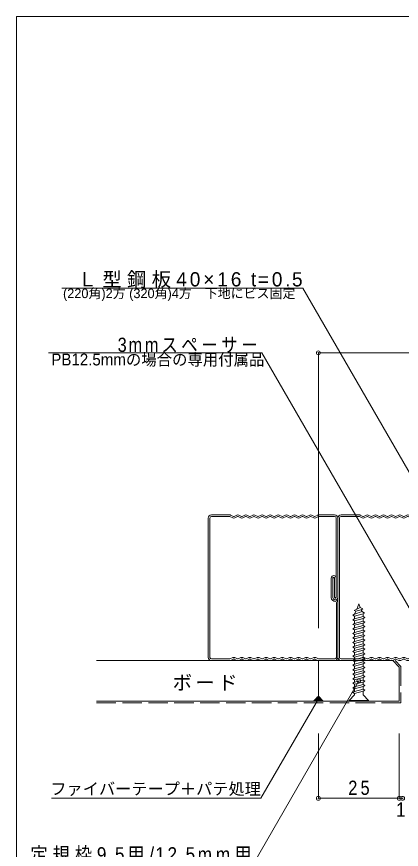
# Model space of a CAD drawing. Units: millimetres on the paper, enlarged 3 times, with parts at other scales. Extents: x -423 to 423, y -292 to 292.
# Drawn here: x -423 to -244.8, y -93 to 292.5 of the extents above; entities that cross this region are included whole.
import ezdxf
from ezdxf.enums import TextEntityAlignment as Align

# ---------------------------------------------------------------- set-up
doc = ezdxf.new("R2010")
doc.units = ezdxf.units.MM
doc.header["$LTSCALE"] = 3
doc.header["$PDMODE"] = 32
doc.header["$PDSIZE"] = 1.8
doc.linetypes.add('DASHED3', pattern=[4, 3, -1])
for name, color, linetype, lineweight in [('3-9_他製品', 7, 'Continuous', 9), ('4-0_ＫＢ製品', 2, 'Continuous', 9), ('4-1_躯体', 3, 'Continuous', 9), ('4-2_ハッチ', 7, 'Continuous', 9), ('4-3_寸法', 4, 'Continuous', 9), ('4-4_引出線字', 4, 'Continuous', 9), ('4-8_他製品', 7, 'Continuous', 9), ('F-0_図面枠', 5, 'Continuous', 9)]:
    doc.layers.add(name, color=color, linetype=linetype, lineweight=lineweight)
doc.layers.add('4-5_文字', color=7, linetype='Continuous')
doc.layers.add('4-F_補助線', color=7, linetype='Continuous')
doc.styles.add('HGｺﾞｼｯｸM', font='')
doc.styles.get('HGｺﾞｼｯｸM').set_extended_font_data('HGｺﾞｼｯｸM')

# ---------------------------------------------------------------- blocks, each defined once
blk = doc.blocks.new('LGS45×40')
at = {"layer": '3-9_他製品'}
for p, q in [((-21.645, -21.395), (-21.645, 21.605)), ((-21.145, -21.395), (-21.145, 21.605)), ((-20.645, 22.605), (-15.028, 22.605)), ((-20.645, 22.105), (-15.028, 22.105)), ((-14.079, 21.674), (-14.941, 22.086)), ((-13.864, 22.125), (-14.726, 22.537)), ((-12.829, 22.537), (-13.691, 22.125)), ((-12.614, 22.086), (-13.476, 21.674)), ((-11.579, 21.674), (-12.441, 22.086)), ((-11.364, 22.125), (-12.226, 22.537)), ((-10.329, 22.537), (-11.191, 22.125)), ((-10.114, 22.086), (-10.976, 21.674)), ((-9.079, 21.674), (-9.941, 22.086)), ((-8.864, 22.125), (-9.726, 22.537)), ((-7.829, 22.537), (-8.691, 22.125)), ((-7.614, 22.086), (-8.476, 21.674)), ((-6.579, 21.674), (-7.441, 22.086)), ((-6.364, 22.125), (-7.226, 22.537)), ((-5.329, 22.537), (-6.191, 22.125)), ((-5.114, 22.086), (-5.976, 21.674)), ((-4.079, 21.674), (-4.941, 22.086)), ((-3.864, 22.125), (-4.726, 22.537)), ((-2.829, 22.537), (-3.691, 22.125)), ((-2.614, 22.086), (-3.476, 21.674)), ((-1.579, 21.674), (-2.441, 22.086)), ((-1.364, 22.125), (-2.226, 22.537)), ((-0.329, 22.537), (-1.191, 22.125)), ((-0.114, 22.086), (-0.976, 21.674)), ((0.921, 21.674), (0.059, 22.086)), ((1.136, 22.125), (0.274, 22.537)), ((2.171, 22.537), (1.309, 22.125)), ((2.386, 22.086), (1.524, 21.674)), ((3.421, 21.674), (2.559, 22.086)), ((3.636, 22.125), (2.774, 22.537)), ((4.671, 22.537), (3.809, 22.125)), ((4.886, 22.086), (4.024, 21.674)), ((5.921, 21.674), (5.059, 22.086)), ((6.136, 22.125), (5.274, 22.537)), ((7.171, 22.537), (6.309, 22.125)), ((7.386, 22.086), (6.524, 21.674)), ((8.421, 21.674), (7.559, 22.086)), ((8.636, 22.125), (7.774, 22.537)), ((9.671, 22.537), (8.809, 22.125)), ((9.886, 22.086), (9.024, 21.674)), ((10.921, 21.674), (10.059, 22.086)), ((11.136, 22.125), (10.274, 22.537)), ((12.171, 22.537), (11.309, 22.125)), ((12.386, 22.086), (11.524, 21.674)), ((12.472, 22.605), (17.355, 22.605)), ((12.472, 22.105), (17.355, 22.105)), ((17.855, 21.605), (17.855, -2.895)), ((18.355, 21.605), (18.355, -2.895)), ((16.355, -2.895), (16.355, 3.105)), ((16.855, -2.895), (16.855, 3.105)), ((17.355, 3.105), (16.855, 3.105)), ((17.355, 3.105), (17.355, -2.895)), ((17.355, -2.895), (17.855, -2.895)), ((17.905, -21.395), (17.905, -4.445)), ((18.355, -4.444), (18.355, -21.395)), ((-15.028, -21.895), (-20.645, -21.895)), ((-20.645, -22.395), (-15.028, -22.395)), ((-14.079, -21.463), (-14.941, -21.875)), ((-13.864, -21.914), (-14.726, -22.326)), ((-12.829, -22.326), (-13.691, -21.914)), ((-12.614, -21.875), (-13.476, -21.463)), ((-11.579, -21.463), (-12.441, -21.875)), ((-11.364, -21.914), (-12.226, -22.326)), ((-10.329, -22.326), (-11.191, -21.914)), ((-10.114, -21.875), (-10.976, -21.463)), ((-9.079, -21.463), (-9.941, -21.875)), ((-8.864, -21.914), (-9.726, -22.326)), ((-7.829, -22.326), (-8.691, -21.914)), ((-7.614, -21.875), (-8.476, -21.463)), ((-6.579, -21.463), (-7.441, -21.875)), ((-6.364, -21.914), (-7.226, -22.326)), ((-5.329, -22.326), (-6.191, -21.914)), ((-5.114, -21.875), (-5.976, -21.463)), ((-4.079, -21.463), (-4.941, -21.875)), ((-3.864, -21.914), (-4.726, -22.326)), ((-2.829, -22.326), (-3.691, -21.914)), ((-2.614, -21.875), (-3.476, -21.463)), ((-1.579, -21.463), (-2.441, -21.875)), ((-1.364, -21.914), (-2.226, -22.326)), ((-0.329, -22.326), (-1.191, -21.914)), ((-0.114, -21.875), (-0.976, -21.463)), ((0.921, -21.463), (0.059, -21.875)), ((1.136, -21.914), (0.274, -22.326)), ((2.171, -22.326), (1.309, -21.914)), ((2.386, -21.875), (1.524, -21.463)), ((3.421, -21.463), (2.559, -21.875)), ((3.636, -21.914), (2.774, -22.326)), ((4.671, -22.326), (3.809, -21.914)), ((4.886, -21.875), (4.024, -21.463)), ((5.921, -21.463), (5.059, -21.875)), ((6.136, -21.914), (5.274, -22.326)), ((7.171, -22.326), (6.309, -21.914)), ((7.386, -21.875), (6.524, -21.463)), ((8.421, -21.463), (7.559, -21.875)), ((8.636, -21.914), (7.774, -22.326)), ((9.671, -22.326), (8.809, -21.914)), ((9.886, -21.875), (9.024, -21.463)), ((10.921, -21.463), (10.059, -21.875)), ((11.136, -21.914), (10.274, -22.326)), ((12.171, -22.326), (11.309, -21.914)), ((12.386, -21.875), (11.524, -21.463)), ((17.405, -21.895), (12.472, -21.895)), ((12.472, -22.395), (17.355, -22.395))]:
    blk.add_line(p, q, dxfattribs=at)
for centre, radius, start, end in [((-20.645, 21.605), 1, 90, 180), ((-20.645, 21.605), 0.5, 90, 180), ((-15.028, 21.905), 0.7, 64.45042, 90), ((-15.028, 21.905), 0.2, 64.45042, 90), ((-13.778, 22.305), 0.7, 244.45042, 295.54958), ((-13.778, 22.305), 0.2, 244.45042, 295.54958), ((-12.528, 21.905), 0.7, 64.45042, 115.54958), ((-12.528, 21.905), 0.2, 64.45042, 115.54958), ((-11.278, 22.305), 0.7, 244.45042, 295.54958), ((-11.278, 22.305), 0.2, 244.45042, 295.54958), ((-10.028, 21.905), 0.7, 64.45042, 115.54958), ((-10.028, 21.905), 0.2, 64.45042, 115.54958), ((-8.778, 22.305), 0.7, 244.45042, 295.54958), ((-8.778, 22.305), 0.2, 244.45042, 295.54958), ((-7.528, 21.905), 0.7, 64.45042, 115.54958), ((-7.528, 21.905), 0.2, 64.45042, 115.54958), ((-6.278, 22.305), 0.7, 244.45042, 295.54958), ((-6.278, 22.305), 0.2, 244.45042, 295.54958), ((-5.028, 21.905), 0.7, 64.45042, 115.54958), ((-5.028, 21.905), 0.2, 64.45042, 115.54958), ((-3.778, 22.305), 0.7, 244.45042, 295.54958), ((-3.778, 22.305), 0.2, 244.45042, 295.54958), ((-2.528, 21.905), 0.7, 64.45042, 115.54958), ((-2.528, 21.905), 0.2, 64.45042, 115.54958), ((-1.278, 22.305), 0.7, 244.45042, 295.54958), ((-1.278, 22.305), 0.2, 244.45042, 295.54958), ((-0.028, 21.905), 0.7, 64.45042, 115.54958), ((-0.028, 21.905), 0.2, 64.45042, 115.54958), ((1.222, 22.305), 0.7, 244.45042, 295.54958), ((1.222, 22.305), 0.2, 244.45042, 295.54958), ((2.472, 21.905), 0.7, 64.45042, 115.54958), ((2.472, 21.905), 0.2, 64.45042, 115.54958), ((3.722, 22.305), 0.7, 244.45042, 295.54958), ((3.722, 22.305), 0.2, 244.45042, 295.54958), ((4.972, 21.905), 0.7, 64.45042, 115.54958), ((4.972, 21.905), 0.2, 64.45042, 115.54958), ((6.222, 22.305), 0.7, 244.45042, 295.54958), ((6.222, 22.305), 0.2, 244.45042, 295.54958), ((7.472, 21.905), 0.7, 64.45042, 115.54958), ((7.472, 21.905), 0.2, 64.45042, 115.54958), ((8.722, 22.305), 0.7, 244.45042, 295.54958), ((8.722, 22.305), 0.2, 244.45042, 295.54958), ((9.972, 21.905), 0.7, 64.45042, 115.54958), ((9.972, 21.905), 0.2, 64.45042, 115.54958), ((11.222, 22.305), 0.7, 244.45042, 295.54958), ((11.222, 22.305), 0.2, 244.45042, 295.54958), ((12.472, 21.905), 0.7, 90, 115.54958), ((12.472, 21.905), 0.2, 90, 115.54958), ((17.355, 21.605), 1, 0, 90), ((17.355, 21.605), 0.5, 0, 90), ((17.105, 3.105), 0.75, 0, 180), ((17.105, 3.105), 0.25, 0, 180), ((17.605, -2.895), 1.25, 180, 270), ((17.605, -2.895), 0.75, 180, 268.15143), ((17.605, -2.895), 0.75, 180, 0), ((17.605, -2.895), 0.25, 180, 0), ((17.555, -4.444), 0.8, 0, 88.15143), ((17.605, -4.445), 0.3, 0, 90), ((-20.645, -21.395), 1, 180, 270), ((-20.645, -21.395), 0.5, 180, 270), ((-15.028, -21.695), 0.2, 270, 295.54958), ((-15.028, -21.695), 0.7, 270, 295.54958), ((-13.778, -22.095), 0.7, 64.45042, 115.54958), ((-13.778, -22.095), 0.2, 64.45042, 115.54958), ((-12.528, -21.695), 0.7, 244.45042, 295.54958), ((-12.528, -21.695), 0.2, 244.45042, 295.54958), ((-11.278, -22.095), 0.7, 64.45042, 115.54958), ((-11.278, -22.095), 0.2, 64.45042, 115.54958), ((-10.028, -21.695), 0.7, 244.45042, 295.54958), ((-10.028, -21.695), 0.2, 244.45042, 295.54958), ((-8.778, -22.095), 0.7, 64.45042, 115.54958), ((-8.778, -22.095), 0.2, 64.45042, 115.54958), ((-7.528, -21.695), 0.7, 244.45042, 295.54958), ((-7.528, -21.695), 0.2, 244.45042, 295.54958), ((-6.278, -22.095), 0.7, 64.45042, 115.54958), ((-6.278, -22.095), 0.2, 64.45042, 115.54958), ((-5.028, -21.695), 0.7, 244.45042, 295.54958), ((-5.028, -21.695), 0.2, 244.45042, 295.54958), ((-3.778, -22.095), 0.7, 64.45042, 115.54958), ((-3.778, -22.095), 0.2, 64.45042, 115.54958), ((-2.528, -21.695), 0.7, 244.45042, 295.54958), ((-2.528, -21.695), 0.2, 244.45042, 295.54958), ((-1.278, -22.095), 0.7, 64.45042, 115.54958), ((-1.278, -22.095), 0.2, 64.45042, 115.54958), ((-0.028, -21.695), 0.7, 244.45042, 295.54958), ((-0.028, -21.695), 0.2, 244.45042, 295.54958), ((1.222, -22.095), 0.7, 64.45042, 115.54958), ((1.222, -22.095), 0.2, 64.45042, 115.54958), ((2.472, -21.695), 0.7, 244.45042, 295.54958), ((2.472, -21.695), 0.2, 244.45042, 295.54958), ((3.722, -22.095), 0.7, 64.45042, 115.54958), ((3.722, -22.095), 0.2, 64.45042, 115.54958), ((4.972, -21.695), 0.7, 244.45042, 295.54958), ((4.972, -21.695), 0.2, 244.45042, 295.54958), ((6.222, -22.095), 0.7, 64.45042, 115.54958), ((6.222, -22.095), 0.2, 64.45042, 115.54958), ((7.472, -21.695), 0.7, 244.45042, 295.54958), ((7.472, -21.695), 0.2, 244.45042, 295.54958), ((8.722, -22.095), 0.7, 64.45042, 115.54958), ((8.722, -22.095), 0.2, 64.45042, 115.54958), ((9.972, -21.695), 0.7, 244.45042, 295.54958), ((9.972, -21.695), 0.2, 244.45042, 295.54958), ((11.222, -22.095), 0.7, 64.45042, 115.54958), ((11.222, -22.095), 0.2, 64.45042, 115.54958), ((12.472, -21.695), 0.7, 244.45042, 270), ((12.472, -21.695), 0.2, 244.45042, 270), ((17.355, -21.395), 1, 270, 0), ((17.405, -21.395), 0.5, 270, 0)]:
    blk.add_arc(centre, radius, start, end, dxfattribs=at)

msp = doc.modelspace()

# ---------------------------------------------------------------- linework, layer by layer
at = {"layer": '4-0_ＫＢ製品'}
for p, q in [((-283.25, -22.125), (-283.25, -5.625)), ((-248.75, -5.625), (-283.25, -5.625)), ((-248.75, -5.625), (-245.75, -8.625)), ((-245.75, -8.625), (-245.75, -24.375))]:
    msp.add_line(p, q, dxfattribs=at)
msp.add_lwpolyline([(-283.25, -22.125), (-281, -24.375), (-245.75, -24.375)], dxfattribs=at)
at = {"layer": '4-1_躯体'}
for p, q in [((-386, -5.625), (-283.25, -5.625)), ((-283.25, -5.625), (-283.25, -22.125)), ((-283.25, -22.125), (-285.5, -24.375)), ((-285.5, -24.375), (-386, -24.375))]:
    msp.add_line(p, q, dxfattribs=at)
at = {"layer": '4-2_ハッチ'}
for p, q in [((-283.122, -22.253), (-285.244, -24.375)), ((-282.91, -22.465), (-284.82, -24.375)), ((-282.698, -22.677), (-284.395, -24.375)), ((-282.486, -22.889), (-283.971, -24.375)), ((-282.273, -23.102), (-283.547, -24.375)), ((-282.061, -23.314), (-283.123, -24.375)), ((-281.849, -23.526), (-282.698, -24.375)), ((-281.637, -23.738), (-282.274, -24.375)), ((-281.425, -23.95), (-281.85, -24.375)), ((-281.213, -24.162), (-281.426, -24.375)), ((-281.001, -24.374), (-281.001, -24.375))]:
    msp.add_line(p, q, dxfattribs=at)
at = {"layer": '4-3_寸法'}
for p, q in [((-86, 136.875), (-283.25, 136.875)), ((-283.25, 9.375), (-283.25, 136.875)), ((-283.25, -69.375), (-283.25, -39.375)), ((-245.75, -69.375), (-245.75, -39.375)), ((-283.25, -69.375), (-245.75, -69.375)), ((-245.75, -69.375), (-244.25, -69.375))]:
    msp.add_line(p, q, dxfattribs=at)
for p in [(-283.25, 136.875), (-283.25, -69.375), (-245.75, -69.375), (-244.25, -69.375)]:
    msp.add_point(p, dxfattribs=at)
at = {"layer": '4-4_引出線字'}
for p, q in [((-402.034, 166.875), (-290.518, 166.875)), ((-213.875, 34.125), (-290.518, 166.875)), ((-408.216, 136.875), (-309.446, 136.875)), ((-225.875, -7.875), (-309.446, 136.875)), ((-264.5, -15), (-313.214, -99.375)), ((-283.25, -23.25), (-309.88, -69.375)), ((-309.88, -69.375), (-406.836, -69.375))]:
    msp.add_line(p, q, dxfattribs=at)
for p in [(-264.5, -15), (-283.25, -23.25)]:
    msp.add_point(p, dxfattribs=at)
at = {"layer": '4-8_他製品'}
for p, q in [((-265.49, 18.236), (-264.5, 20.625)), ((-264.5, 20.625), (-263.821, 18.986)), ((-267.238, 15.369), (-266.45, 15.823)), ((-266.61, 17.589), (-265.49, 18.236)), ((-265.922, 17.192), (-266.61, 17.589)), ((-266.45, 15.823), (-265.922, 17.192)), ((-266.45, 15.823), (-263.015, 17.04)), ((-262.55, 15.964), (-266.45, 14.914)), ((-263.389, 17.942), (-265.922, 17.192)), ((-265.49, 18.236), (-263.821, 18.986)), ((-263.821, 18.986), (-262.701, 18.339)), ((-262.701, 18.339), (-263.389, 17.942)), ((-263.015, 17.04), (-263.389, 17.942)), ((-263.015, 17.04), (-261.895, 16.393)), ((-261.895, 16.393), (-262.55, 15.964)), ((-262.55, 14.773), (-262.55, 15.964)), ((-266.45, 14.914), (-267.238, 15.369)), ((-267.238, 13.269), (-266.45, 13.723)), ((-266.45, 12.814), (-267.238, 13.269)), ((-267.238, 11.169), (-266.45, 11.623)), ((-266.45, 13.723), (-266.45, 14.914)), ((-266.45, 13.723), (-262.55, 14.773)), ((-262.55, 13.864), (-266.45, 12.814)), ((-266.45, 11.623), (-266.45, 12.814)), ((-266.45, 11.623), (-262.55, 12.673)), ((-262.55, 11.764), (-266.45, 10.714)), ((-262.55, 14.773), (-261.763, 14.319)), ((-261.763, 14.319), (-262.55, 13.864)), ((-262.55, 12.673), (-262.55, 13.864)), ((-262.55, 12.673), (-261.763, 12.219)), ((-261.763, 12.219), (-262.55, 11.764)), ((-262.55, 10.573), (-262.55, 11.764)), ((-266.45, 10.714), (-267.238, 11.169)), ((-267.238, 9.069), (-266.45, 9.523)), ((-266.45, 8.614), (-267.238, 9.069)), ((-266.45, 9.523), (-266.45, 10.714)), ((-266.45, 9.523), (-262.55, 10.573)), ((-262.55, 9.664), (-266.45, 8.614)), ((-266.45, 7.423), (-266.45, 8.614)), ((-266.45, 7.423), (-262.55, 8.473)), ((-262.55, 10.573), (-261.763, 10.119)), ((-261.763, 10.119), (-262.55, 9.664)), ((-262.55, 8.473), (-262.55, 9.664)), ((-262.55, 8.473), (-261.763, 8.019)), ((-261.763, 8.019), (-262.55, 7.564)), ((-267.238, 6.969), (-266.45, 7.423)), ((-266.45, 6.514), (-267.238, 6.969)), ((-267.238, 4.869), (-266.45, 5.323)), ((-266.45, 4.414), (-267.238, 4.869)), ((-262.55, 7.564), (-266.45, 6.514)), ((-266.45, 5.323), (-266.45, 6.514)), ((-266.45, 5.323), (-262.55, 6.373)), ((-262.55, 5.464), (-266.45, 4.414)), ((-266.45, 3.223), (-266.45, 4.414)), ((-266.45, 3.223), (-262.55, 4.273)), ((-262.55, 6.373), (-262.55, 7.564)), ((-262.55, 6.373), (-261.763, 5.919)), ((-261.763, 5.919), (-262.55, 5.464)), ((-262.55, 4.273), (-262.55, 5.464)), ((-262.55, 4.273), (-261.763, 3.819)), ((-267.238, 2.769), (-266.45, 3.223)), ((-266.45, 2.314), (-267.238, 2.769)), ((-267.238, 0.669), (-266.45, 1.123)), ((-266.45, 0.214), (-267.238, 0.669)), ((-262.55, 3.364), (-266.45, 2.314)), ((-266.45, 1.123), (-266.45, 2.314)), ((-266.45, 1.123), (-262.55, 2.173)), ((-262.55, 1.264), (-266.45, 0.214)), ((-266.45, -0.977), (-266.45, 0.214)), ((-266.45, -0.977), (-262.55, 0.073)), ((-261.763, 3.819), (-262.55, 3.364)), ((-262.55, 2.173), (-262.55, 3.364)), ((-262.55, 2.173), (-261.763, 1.719)), ((-261.763, 1.719), (-262.55, 1.264)), ((-262.55, 0.073), (-262.55, 1.264)), ((-262.55, 0.073), (-261.763, -0.381)), ((-267.238, -1.431), (-266.45, -0.977)), ((-266.45, -1.886), (-267.238, -1.431)), ((-267.238, -3.531), (-266.45, -3.077)), ((-266.45, -3.986), (-267.238, -3.531)), ((-262.55, -0.836), (-266.45, -1.886)), ((-266.45, -3.077), (-266.45, -1.886)), ((-266.45, -3.077), (-262.55, -2.027)), ((-262.55, -2.936), (-266.45, -3.986)), ((-261.763, -0.381), (-262.55, -0.836)), ((-262.55, -2.027), (-262.55, -0.836)), ((-262.55, -2.027), (-261.763, -2.481)), ((-261.763, -2.481), (-262.55, -2.936)), ((-262.55, -2.936), (-262.55, -4.127)), ((-267.238, -5.631), (-266.45, -5.177)), ((-266.45, -6.086), (-267.238, -5.631)), ((-267.238, -7.731), (-266.45, -7.277)), ((-266.45, -3.986), (-266.45, -5.177)), ((-266.45, -5.177), (-262.55, -4.127)), ((-262.55, -5.036), (-266.45, -6.086)), ((-266.45, -6.086), (-266.45, -7.277)), ((-266.45, -7.277), (-262.55, -6.227)), ((-262.55, -7.136), (-266.45, -8.186)), ((-262.55, -4.127), (-261.763, -4.581)), ((-261.763, -4.581), (-262.55, -5.036)), ((-262.55, -5.036), (-262.55, -6.227)), ((-262.55, -6.227), (-261.763, -6.681)), ((-261.763, -6.681), (-262.55, -7.136)), ((-262.55, -7.136), (-262.55, -8.327)), ((-266.45, -8.186), (-267.238, -7.731)), ((-267.238, -9.831), (-266.45, -9.377)), ((-266.45, -10.286), (-267.238, -9.831)), ((-267.238, -11.931), (-266.45, -11.477)), ((-266.45, -8.186), (-266.45, -9.377)), ((-266.45, -9.377), (-262.55, -8.327)), ((-262.55, -9.236), (-266.45, -10.286)), ((-266.45, -10.286), (-266.45, -11.477)), ((-266.45, -11.477), (-262.55, -10.427)), ((-262.55, -11.336), (-266.45, -12.386)), ((-262.55, -8.327), (-261.763, -8.781)), ((-261.763, -8.781), (-262.55, -9.236)), ((-262.55, -9.236), (-262.55, -10.427)), ((-262.55, -10.427), (-261.763, -10.881)), ((-261.763, -10.881), (-262.55, -11.336)), ((-262.55, -11.336), (-262.55, -12.527)), ((-266.45, -12.386), (-267.238, -11.931)), ((-267.238, -14.031), (-266.45, -13.577)), ((-266.45, -14.486), (-267.238, -14.031)), ((-266.45, -12.386), (-266.45, -13.577)), ((-266.45, -13.577), (-262.55, -12.527)), ((-262.55, -13.436), (-266.45, -14.486)), ((-266.45, -14.486), (-266.45, -15.677)), ((-266.45, -15.677), (-262.55, -14.627)), ((-262.55, -12.527), (-261.763, -12.981)), ((-261.763, -12.981), (-262.55, -13.436)), ((-262.55, -13.436), (-262.55, -14.627)), ((-262.55, -14.627), (-261.763, -15.081)), ((-261.763, -15.081), (-262.55, -15.536)), ((-267.238, -16.131), (-266.45, -15.677)), ((-266.45, -16.586), (-267.238, -16.131)), ((-267.238, -18.231), (-266.45, -17.777)), ((-266.45, -18.686), (-267.238, -18.231)), ((-262.55, -15.536), (-266.45, -16.586)), ((-266.45, -16.586), (-266.45, -17.777)), ((-266.45, -17.777), (-262.55, -16.727)), ((-262.55, -17.636), (-266.45, -18.686)), ((-266.45, -18.686), (-266.45, -19.877)), ((-266.45, -19.877), (-262.55, -18.827)), ((-262.55, -15.536), (-262.55, -16.727)), ((-262.55, -16.727), (-261.763, -17.181)), ((-261.763, -17.181), (-262.55, -17.636)), ((-262.55, -17.636), (-262.55, -18.827)), ((-262.55, -18.827), (-261.763, -19.281)), ((-269, -24.037), (-266.45, -21.487)), ((-267.238, -20.331), (-266.45, -19.877)), ((-266.45, -20.786), (-267.238, -20.331)), ((-262.55, -19.736), (-266.45, -20.786)), ((-266.45, -20.786), (-266.45, -21.487)), ((-261.763, -19.281), (-262.55, -19.736)), ((-262.55, -19.736), (-262.55, -21.487)), ((-260, -24.037), (-262.55, -21.487)), ((-285.5, -24.375), (-281, -24.375)), ((-269, -24.375), (-260, -24.375)), ((-260, -24.375), (-260, -24.037))]:
    msp.add_line(p, q, dxfattribs=at)
at = {"layer": '4-8_他製品', "linetype": 'DASHED3'}
for p, q in [((-247.689, -5.625), (-245, -8.314)), ((-245, -8.314), (-245, -25.125)), ((-386, -25.125), (-245, -25.125))]:
    msp.add_line(p, q, dxfattribs=at)
at = {"layer": '4-8_他製品'}
msp.add_lwpolyline([(-269, -24.375), (-269, -24.037), (-260, -24.037)], dxfattribs=at)
at = {"layer": 'F-0_図面枠'}
for p, q in [((-423, 292.5), (423, 292.5)), ((-423, -292.5), (-423, 292.5))]:
    msp.add_line(p, q, dxfattribs=at)

# ---------------------------------------------------------------- block references
at = {"layer": '4-F_補助線', "xscale": 1.5, "yscale": 1.5}
for p in [(-301.782, 27.967), (-241.782, 27.967)]:
    msp.add_blockref('LGS45×40', p, dxfattribs=at)

# ---------------------------------------------------------------- texts
at = {"layer": '4-3_寸法', "color": 7, "style": 'HGｺﾞｼｯｸM', "width": 0.9}
msp.add_text('1', height=6.598, dxfattribs=at).set_placement((-247.25, -79.875), align=Align.BOTTOM_LEFT)
at = {"layer": '4-3_寸法', "color": 7, "insert": (-269.375, -67.875), "char_height": 6.598, "attachment_point": 7, "style": 'HGｺﾞｼｯｸM'}
msp.add_mtext('\\T1.36;\\W0.85;25', dxfattribs=at)
at = {"layer": '4-5_文字', "style": 'HGｺﾞｼｯｸM'}
for s, height, p in [('(220角)2方 (320角)4方\u3000下地にビス固定', 4.399, (-401.518, 160.875)), ('ファイバーテープ＋パテ処理', 5.499, (-407.38, -69.375))]:
    msp.add_text(s, height=height, dxfattribs=at).set_placement(p, align=Align.BOTTOM_LEFT)
at = {"layer": '4-5_文字', "style": 'HGｺﾞｼｯｸM', "width": 0.95}
msp.add_text('PB12.5mmの場合の専用付属品', height=5.499, dxfattribs=at).set_placement((-406.946, 129.375), align=Align.BOTTOM_LEFT)
at = {"layer": '4-5_文字', "char_height": 6.598, "attachment_point": 7, "style": 'HGｺﾞｼｯｸM'}
for s, insert in [('\\T1.27;Ｌ型鋼板40×16\\~t=0.5', (-394.768, 166.875)), ('\\T1.21;\\W0.85;3mmスペーサー', (-376.196, 136.875)), ('\\T1.17;ボード', (-350.75, -19.5)), ('\\T1.27;\\W0.9;定規枠9.5用/12.5mm用', (-416.714, -99.375))]:
    msp.add_mtext(s, dxfattribs=dict(at, insert=insert))

doc.saveas('drawing.dxf')
